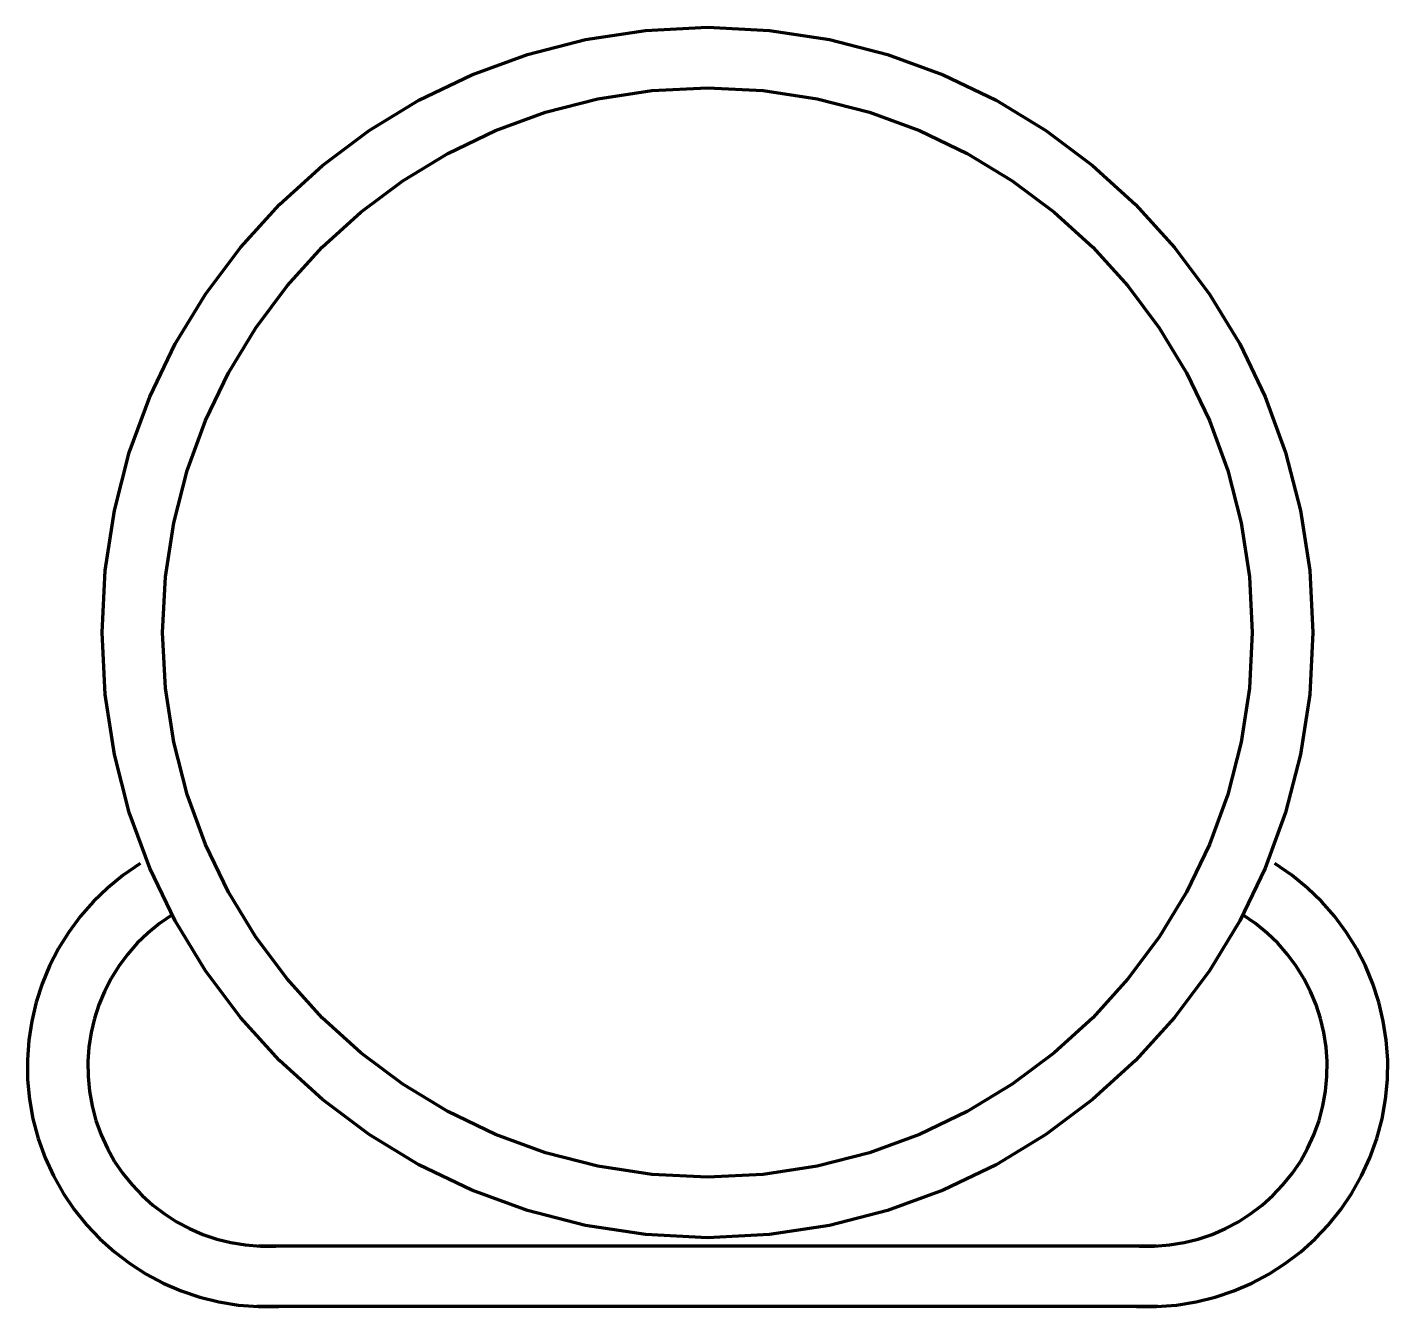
# Model space of a CAD drawing. Header units: inches. Extents: x 1087.2 to 1104.1, y 1137 to 1152.9.
import ezdxf

# ---------------------------------------------------------------- set-up
doc = ezdxf.new("R2010")
doc.units = ezdxf.units.IN
doc.header["$LTSCALE"] = 20
doc.header["$MEASUREMENT"] = 0
doc.linetypes.add('ACAD_ISO02W100', pattern=[15, 12, -3])
doc.layers.add('chair', color=10, linetype='Continuous')

msp = doc.modelspace()

# ---------------------------------------------------------------- linework, layer by layer
at = {"layer": 'chair', "linetype": 'ACAD_ISO02W100', "lineweight": 100}
for p, q in [((1101.227, 1137.764), (1090.099, 1137.764)), ((1101.244, 1137.014), (1090.082, 1137.014))]:
    msp.add_line(p, q, dxfattribs=at)
for radius in [7.5, 6.75]:
    msp.add_circle((1095.663, 1145.367), radius, dxfattribs=at)
for centre, radius, start, end in [((1090.207, 1139.983), 2.971, 121.9818, 272.7731), ((1101.12, 1139.983), 2.971, 267.2269, 58.0182), ((1090.207, 1139.983), 2.221, 121.9818, 272.7731), ((1101.12, 1139.983), 2.221, 267.2269, 58.0182)]:
    msp.add_arc(centre, radius, start, end, dxfattribs=at)

doc.saveas('drawing.dxf')
